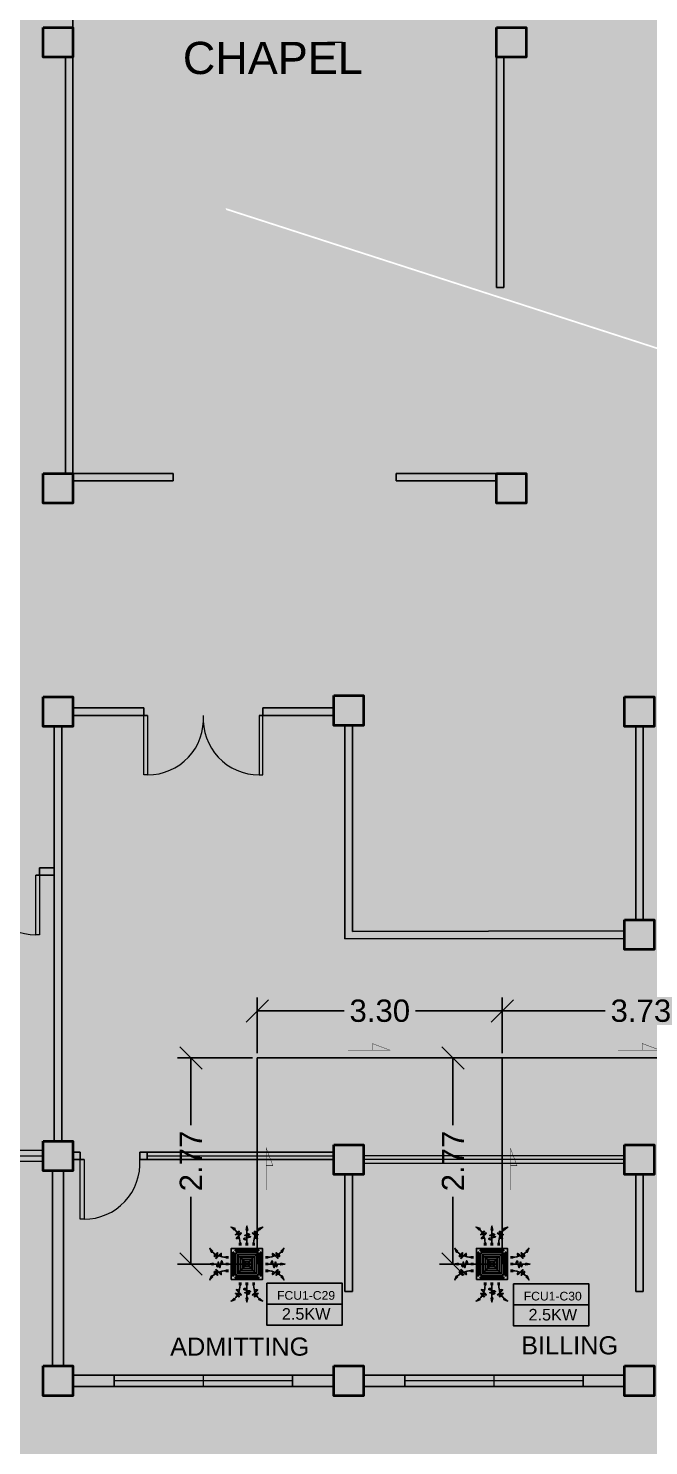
# Model space of a CAD drawing. Header units: millimetres. Extents: x -60 to 576, y -39 to 287.
# Drawn here: x 380.57 to 388.92, y 99.44 to 118.5 of the extents above; entities that cross this region are included whole.
import ezdxf

# ---------------------------------------------------------------- set-up
doc = ezdxf.new("R2010")
doc.units = ezdxf.units.MM
doc.header["$MEASUREMENT"] = 0
for name, color, linetype in [('AIR', 7, 'Continuous'), ('AIR-00', 7, 'Continuous'), ('AIR-01', 7, 'Continuous'), ('AIR-02', 7, 'Continuous'), ('AIR-04', 7, 'Continuous'), ('DRAIN PIPE', 7, 'Continuous'), ('fcu drain', 7, 'Continuous'), ('label', 7, 'Continuous'), ('Legends', 7, 'Continuous'), ('M-AC-TEXT', 7, 'Continuous')]:
    doc.layers.add(name, color=color, linetype=linetype)
doc.styles.add('ar-dim-axis', font='romans.shx', dxfattribs={"width": 0.8})
doc.styles.add('OIP FONT', font='GOTHIC.TTF', dxfattribs={"height": 150})
doc.styles.get("Standard").update_dxf_attribs({"font": 'arial.ttf'})
doc.styles.add('SWISSLT175', font='swissl.ttf', dxfattribs={"height": 0.175})
doc.dimstyles.new('ar-dim-axis', dxfattribs={"dimtxt": 350, "dimasz": 250, "dimexe": 75, "dimexo": 75, "dimgap": 200, "dimtad": 1, "dimdec": 0, "dimzin": 12, "dimdsep": 46, "dimtxsty": 'ar-dim-axis', "dimblk": 'ARCHTICK', "dimcen": 120, "dimclrd": 11, "dimclre": 8, "dimclrt": 4, "dimadec": 0, "dimazin": 3, "dimtm": 1, "dimtfac": 1, "dimtdec": 0, "dimtix": 1, "dimtmove": 2, "dimatfit": 3, "dimldrblk": 'ARCHTICK', "dimfxl": 1, "dimtolj": 1, "dimtzin": 0, "dimarcsym": 1})
doc.dimstyles.new('Copy of dimension', dxfattribs={"dimtxt": 0.3, "dimasz": 0.3, "dimexe": 0.18, "dimexo": 0.0625, "dimgap": 0.09, "dimtad": 0, "dimzin": 0, "dimdsep": 46, "dimtxsty": 'Standard', "dimblk": 'OBLIQUE', "dimcen": 0.09, "dimclrd": 256, "dimclre": 256, "dimclrt": 256, "dimadec": 0, "dimazin": 0, "dimtfac": 1, "dimtofl": 0, "dimtmove": 0, "dimatfit": 3, "dimldrblk": 'OBLIQUE', "dimfxl": 1, "dimtolj": 1, "dimtzin": 0, "dimarcsym": 0})

# ---------------------------------------------------------------- blocks, each defined once
blk = doc.blocks.new('FCU-13000P (CASSETTE SPLIT)')
at = {"layer": 'AIR-00', "ltscale": 3}
for p, q in [((0, 0.523), (0, 1)), ((-0.193, 0.558), (-0.193, 0.487)), ((-0.162, 0.558), (-0.162, 0.487)), ((-0.016, 0.558), (-0.016, 0.487)), ((0.016, 0.558), (0.016, 0.487)), ((0.162, 0.558), (0.162, 0.487)), ((0.193, 0.558), (0.193, 0.487)), ((-0.523, 0), (-1, 0)), ((-0.558, 0.193), (-0.487, 0.193)), ((-0.558, 0.162), (-0.487, 0.162)), ((-0.558, 0.016), (-0.487, 0.016)), ((0.558, 0.193), (0.487, 0.193)), ((0.558, 0.162), (0.487, 0.162)), ((0.558, 0.016), (0.487, 0.016)), ((0.523, 0), (1, 0)), ((-0.558, -0.016), (-0.487, -0.016)), ((-0.558, -0.162), (-0.487, -0.162)), ((-0.558, -0.193), (-0.487, -0.193)), ((0.558, -0.016), (0.487, -0.016)), ((0.558, -0.162), (0.487, -0.162)), ((0.558, -0.193), (0.487, -0.193)), ((-0.193, -0.558), (-0.193, -0.487)), ((-0.162, -0.558), (-0.162, -0.487)), ((-0.016, -0.558), (-0.016, -0.487)), ((0, -0.523), (0, -1)), ((0.016, -0.558), (0.016, -0.487)), ((0.162, -0.558), (0.162, -0.487)), ((0.193, -0.558), (0.193, -0.487))]:
    blk.add_line(p, q, dxfattribs=at)
at = {"layer": 'AIR-00'}
for p, q in [((0.295, -0.295), (-0.295, 0.295)), ((0.295, 0.295), (-0.295, -0.295))]:
    blk.add_line(p, q, dxfattribs=at)
at = {"layer": 'AIR-00', "ltscale": 3}
for points in [[(-0.335, 0.895), (-0.311, 0.932), (-0.416, 0.973)], [(-0.022, 0.89), (0.022, 0.89), (0, 1)], [(0.335, 0.895), (0.311, 0.932), (0.416, 0.973)], [(-0.895, 0.335), (-0.932, 0.311), (-0.973, 0.416)], [(0.895, 0.335), (0.932, 0.311), (0.973, 0.416)], [(-0.89, 0.022), (-0.89, -0.022), (-1, 0)], [(0.89, 0.022), (0.89, -0.022), (1, 0)], [(-0.895, -0.335), (-0.932, -0.311), (-0.973, -0.416)], [(0.895, -0.335), (0.932, -0.311), (0.973, -0.416)], [(-0.335, -0.895), (-0.311, -0.932), (-0.416, -0.973)], [(-0.022, -0.89), (0.022, -0.89), (0, -1)], [(0.335, -0.895), (0.311, -0.932), (0.416, -0.973)]]:
    blk.add_lwpolyline(points, close=True, dxfattribs=at)
at = {"layer": 'AIR-00'}
for points in [[(-0.323, 0.914, -0.171809), (-0.178, 0.558), (-0.178, 0.522)], [(0.323, 0.914, 0.171809), (0.178, 0.558), (0.178, 0.522)], [(-0.914, 0.323, 0.171809), (-0.558, 0.178), (-0.522, 0.178)], [(0.914, 0.323, -0.171809), (0.558, 0.178), (0.522, 0.178)], [(-0.914, -0.323, -0.171809), (-0.558, -0.178), (-0.522, -0.178)], [(0.914, -0.323, 0.171809), (0.558, -0.178), (0.522, -0.178)], [(-0.323, -0.914, 0.171809), (-0.178, -0.558), (-0.178, -0.522)], [(0.323, -0.914, -0.171809), (0.178, -0.558), (0.178, -0.522)]]:
    blk.add_lwpolyline(points, format="xyb", dxfattribs=at)
for points in [[(-0.26, -0.26), (0.26, -0.26), (0.26, 0.26), (-0.26, 0.26)], [(-0.21, -0.21), (0.21, -0.21), (0.21, 0.21), (-0.21, 0.21)], [(-0.16, -0.16), (0.16, -0.16), (0.16, 0.16), (-0.16, 0.16)], [(-0.11, -0.11), (0.11, -0.11), (0.11, 0.11), (-0.11, 0.11)], [(-0.06, -0.06), (0.06, -0.06), (0.06, 0.06), (-0.06, 0.06)]]:
    blk.add_lwpolyline(points, close=True, dxfattribs=at)
at = {"layer": 'AIR-00', "ltscale": 3}
for points in [[(-0.268, 0.84), (-0.231, 0.852), (-0.134, 0.882), (-0.422, 0.704), (0.005, 0.903), (-0.358, 0.645), (-0.239, 0.678), (-0.199, 0.69)], [(0.268, 0.84), (0.231, 0.852), (0.134, 0.882), (0.422, 0.704), (-0.005, 0.903), (0.358, 0.645), (0.239, 0.678), (0.199, 0.69)], [(-0.84, 0.268), (-0.852, 0.231), (-0.882, 0.134), (-0.704, 0.422), (-0.903, -0.005), (-0.645, 0.358), (-0.678, 0.239), (-0.69, 0.199)], [(0.84, 0.268), (0.852, 0.231), (0.882, 0.134), (0.704, 0.422), (0.903, -0.005), (0.645, 0.358), (0.678, 0.239), (0.69, 0.199)], [(-0.84, -0.268), (-0.852, -0.231), (-0.882, -0.134), (-0.704, -0.422), (-0.903, 0.005), (-0.645, -0.358), (-0.678, -0.239), (-0.69, -0.199)], [(0.84, -0.268), (0.852, -0.231), (0.882, -0.134), (0.704, -0.422), (0.903, 0.005), (0.645, -0.358), (0.678, -0.239), (0.69, -0.199)], [(-0.268, -0.84), (-0.231, -0.852), (-0.134, -0.882), (-0.422, -0.704), (0.005, -0.903), (-0.358, -0.645), (-0.239, -0.678), (-0.199, -0.69)], [(0.268, -0.84), (0.231, -0.852), (0.134, -0.882), (0.422, -0.704), (-0.005, -0.903), (0.358, -0.645), (0.239, -0.678), (0.199, -0.69)]]:
    blk.add_open_spline(points, degree=3, knots=[0.0032834, 0.0032834, 0.0032834, 0.0032834, 0.0712567, 0.1924075, 0.3347111, 0.5062145, 0.5813292, 0.5813292, 0.5813292, 0.5813292], dxfattribs=at)
for points in [[(0, 0.8), (0.077, 0.776), (-0.058, 0.755), (0.098, 0.718), (-0.087, 0.663), (0, 0.631)], [(-0.8, 0), (-0.776, -0.077), (-0.755, 0.058), (-0.718, -0.098), (-0.663, 0.087), (-0.631, 0)], [(0.8, 0), (0.776, -0.077), (0.755, 0.058), (0.718, -0.098), (0.663, 0.087), (0.631, 0)], [(0, -0.8), (0.077, -0.776), (-0.058, -0.755), (0.098, -0.718), (-0.087, -0.663), (0, -0.631)]]:
    blk.add_spline(points, degree=3, dxfattribs=at)
for points in [[(-0.416, 0.973), (-0.335, 0.895), (-0.311, 0.932)], [(0, 1), (-0.022, 0.89), (0.022, 0.89)], [(0.416, 0.973), (0.335, 0.895), (0.311, 0.932)], [(-0.973, 0.416), (-0.895, 0.335), (-0.932, 0.311)], [(0.973, 0.416), (0.895, 0.335), (0.932, 0.311)], [(-1, 0), (-0.89, 0.022), (-0.89, -0.022)], [(1, 0), (0.89, 0.022), (0.89, -0.022)], [(-0.973, -0.416), (-0.895, -0.335), (-0.932, -0.311)], [(0.973, -0.416), (0.895, -0.335), (0.932, -0.311)], [(-0.416, -0.973), (-0.335, -0.895), (-0.311, -0.932)], [(0, -1), (-0.022, -0.89), (0.022, -0.89)], [(0.416, -0.973), (0.335, -0.895), (0.311, -0.932)]]:
    blk.add_solid(points, dxfattribs=at)
at = {"layer": 'AIR-01'}
for points in [[(-0.373, 0.31), (-0.348, 0.31), (-0.348, -0.31), (-0.373, -0.31)], [(-0.31, 0.372), (0.31, 0.372), (0.31, 0.348), (-0.31, 0.348)], [(0.372, 0.31), (0.348, 0.31), (0.348, -0.31), (0.372, -0.31)], [(-0.31, -0.373), (0.31, -0.373), (0.31, -0.348), (-0.31, -0.348)]]:
    blk.add_lwpolyline(points, close=True, dxfattribs=at)
at = {"layer": 'AIR-02'}
blk.add_lwpolyline([(-0.26, -0.31), (0.26, -0.31, 0.414214), (0.31, -0.26), (0.31, 0.26, 0.414214), (0.26, 0.31), (-0.26, 0.31, 0.414214), (-0.31, 0.26), (-0.31, -0.26, 0.414214)], format="xyb", close=True, dxfattribs=at)
at = {"layer": 'AIR-04'}
blk.add_lwpolyline([(-0.41, -0.41), (0.41, -0.41), (0.41, 0.41), (-0.41, 0.41)], close=True, dxfattribs=at)
blk = doc.blocks.new('_ARCHTICK')
at = {"color": 0, "linetype": 'ByBlock', "const_width": 0.15}
blk.add_lwpolyline([(-0.5, -0.5), (0.5, 0.5)], dxfattribs=at)
blk = doc.blocks.new('_Oblique')
at = {"color": 0, "linetype": 'ByBlock', "lineweight": -2}
blk.add_line((-0.5, -0.5), (0.5, 0.5), dxfattribs=at)
blk = doc.blocks.new('*D170')
at = {"lineweight": -2, "transparency": 16777216}
for p, q in [((383.592, 104.657), (382.581, 104.657)), ((382.761, 104.657), (382.761, 103.753)), ((382.761, 101.884), (382.761, 102.788)), ((383.592, 101.884), (382.581, 101.884))]:
    blk.add_line(p, q, dxfattribs=at)
at = {"layer": 'Defpoints', "color": 0, "transparency": 16777216}
for p in [(382.761, 104.657), (383.655, 104.657), (383.655, 101.884)]:
    blk.add_point(p, dxfattribs=at)
at = {"lineweight": -2, "transparency": 16777216, "xscale": 0.3, "yscale": 0.3, "zscale": 0.3}
for p, rotation in [((382.761, 104.657), 90), ((382.761, 101.884), 270)]:
    blk.add_blockref('_Oblique', p, dxfattribs=dict(at, rotation=rotation))
at = {"transparency": 16777216, "insert": (382.761, 103.27), "char_height": 0.3, "attachment_point": 5, "rotation": 90}
blk.add_mtext('\\A1;2.77', dxfattribs=at)
blk = doc.blocks.new('*D171')
at = {"lineweight": -2, "transparency": 16777216}
for p, q in [((386.89, 104.657), (386.109, 104.657)), ((386.289, 104.657), (386.289, 103.753)), ((386.289, 101.884), (386.289, 102.788)), ((386.89, 101.884), (386.109, 101.884))]:
    blk.add_line(p, q, dxfattribs=at)
at = {"layer": 'Defpoints', "color": 0, "transparency": 16777216}
for p in [(386.289, 104.657), (386.953, 104.657), (386.953, 101.884)]:
    blk.add_point(p, dxfattribs=at)
at = {"lineweight": -2, "transparency": 16777216, "xscale": 0.3, "yscale": 0.3, "zscale": 0.3}
for p, rotation in [((386.289, 104.657), 90), ((386.289, 101.884), 270)]:
    blk.add_blockref('_Oblique', p, dxfattribs=dict(at, rotation=rotation))
at = {"transparency": 16777216, "insert": (386.289, 103.27), "char_height": 0.3, "attachment_point": 5, "rotation": 90}
blk.add_mtext('\\A1;2.77', dxfattribs=at)
blk = doc.blocks.new('*D173')
at = {"lineweight": -2, "transparency": 16777216}
for p, q in [((383.655, 104.719), (383.655, 105.469)), ((386.953, 104.719), (386.953, 105.469)), ((383.655, 105.289), (384.825, 105.289)), ((386.953, 105.289), (385.783, 105.289))]:
    blk.add_line(p, q, dxfattribs=at)
at = {"layer": 'Defpoints', "color": 0, "transparency": 16777216}
for p in [(386.953, 105.289), (383.655, 104.657), (386.953, 104.657)]:
    blk.add_point(p, dxfattribs=at)
at = {"lineweight": -2, "transparency": 16777216, "xscale": 0.3, "yscale": 0.3, "zscale": 0.3, "rotation": 180}
blk.add_blockref('_Oblique', (383.655, 105.289), dxfattribs=at)
at = {"lineweight": -2, "transparency": 16777216, "xscale": 0.3, "yscale": 0.3, "zscale": 0.3}
blk.add_blockref('_Oblique', (386.953, 105.289), dxfattribs=at)
at = {"transparency": 16777216, "insert": (385.304, 105.289), "char_height": 0.3, "attachment_point": 5}
blk.add_mtext('\\A1;3.30', dxfattribs=at)
blk = doc.blocks.new('*D174')
at = {"lineweight": -2, "transparency": 16777216}
for p, q in [((386.953, 104.719), (386.953, 105.469)), ((390.682, 104.719), (390.682, 105.469)), ((386.953, 105.289), (388.338, 105.289)), ((390.682, 105.289), (389.297, 105.289))]:
    blk.add_line(p, q, dxfattribs=at)
at = {"layer": 'Defpoints', "color": 0, "transparency": 16777216}
for p in [(390.682, 105.289), (386.953, 104.657), (390.682, 104.657)]:
    blk.add_point(p, dxfattribs=at)
at = {"lineweight": -2, "transparency": 16777216, "xscale": 0.3, "yscale": 0.3, "zscale": 0.3, "rotation": 180}
blk.add_blockref('_Oblique', (386.953, 105.289), dxfattribs=at)
at = {"lineweight": -2, "transparency": 16777216, "xscale": 0.3, "yscale": 0.3, "zscale": 0.3}
blk.add_blockref('_Oblique', (390.682, 105.289), dxfattribs=at)
at = {"transparency": 16777216, "insert": (388.818, 105.289), "char_height": 0.3, "attachment_point": 5}
blk.add_mtext('\\A1;3.73', dxfattribs=at)

msp = doc.modelspace()

# ---------------------------------------------------------------- linework, layer by layer
at = {"color": 8, "lineweight": 25}
for p, q in [((381.173, 122.84), (381.173, 112.515)), ((381.073, 112.515), (381.073, 118.115)), ((386.873, 115.015), (386.873, 118.115)), ((386.973, 115.015), (386.973, 118.115)), ((386.973, 115.015), (386.873, 115.015)), ((381.173, 112.515), (382.523, 112.515)), ((382.523, 112.415), (382.523, 112.515)), ((385.523, 112.515), (386.873, 112.515)), ((385.523, 112.415), (385.523, 112.515)), ((381.173, 112.415), (382.523, 112.415)), ((385.523, 112.415), (386.873, 112.415)), ((388.748, 109.113), (388.748, 106.513)), ((388.848, 109.113), (388.848, 106.513))]:
    msp.add_line(p, q, dxfattribs=at)
at = {"color": 8, "lineweight": 9}
msp.add_line((384.601, 118.315), (384.801, 118.315), dxfattribs=at)
at = {"color": 8, "linetype": 'ByBlock', "lineweight": 25}
for p, q in [((381.173, 109.363), (382.129, 109.363)), ((381.173, 109.263), (382.179, 109.263)), ((382.129, 109.263), (382.129, 109.363)), ((383.679, 109.263), (384.685, 109.263)), ((383.729, 109.363), (384.685, 109.363)), ((383.729, 109.263), (383.729, 109.363)), ((380.923, 109.113), (380.923, 103.538)), ((381.023, 109.113), (381.023, 103.538)), ((384.835, 109.128), (384.835, 106.258)), ((384.935, 109.128), (384.935, 106.358)), ((380.723, 107.213), (380.923, 107.213)), ((380.723, 107.113), (380.723, 107.213)), ((380.673, 107.113), (380.923, 107.113)), ((388.598, 106.363), (384.935, 106.358)), ((388.598, 106.263), (384.835, 106.258)), ((381.173, 103.388), (381.273, 103.388)), ((381.273, 103.288), (381.273, 103.388)), ((382.073, 103.388), (384.685, 103.388)), ((382.073, 103.288), (382.073, 103.388)), ((382.073, 103.388), (382.173, 103.388)), ((380.898, 100.513), (380.898, 103.138)), ((381.048, 100.513), (381.048, 103.138)), ((381.173, 103.288), (381.323, 103.288)), ((382.073, 103.288), (384.685, 103.288)), ((384.835, 103.088), (384.835, 101.513)), ((384.935, 103.088), (384.935, 101.513)), ((388.748, 103.088), (388.748, 101.513)), ((388.848, 103.088), (388.848, 101.513)), ((384.935, 101.513), (384.835, 101.513)), ((388.848, 101.513), (388.748, 101.513)), ((384.685, 100.388), (381.173, 100.388)), ((384.685, 100.388), (382.823, 100.388)), ((388.598, 100.388), (385.085, 100.388)), ((388.598, 100.388), (385.085, 100.388)), ((384.685, 100.238), (381.173, 100.238)), ((388.598, 100.238), (385.085, 100.238)), ((388.598, 100.238), (385.085, 100.238)), ((385.085, 100.238), (388.598, 100.238))]:
    msp.add_line(p, q, dxfattribs=at)
at = {"color": 8, "linetype": 'ByBlock', "lineweight": 9}
for p, q in [((380.773, 107.113), (380.673, 107.113)), ((380.773, 103.413), (377.423, 103.413)), ((377.423, 103.338), (380.773, 103.338)), ((382.173, 103.388), (382.173, 103.288)), ((382.173, 103.338), (384.685, 103.338)), ((388.598, 103.338), (385.085, 103.338)), ((380.773, 103.263), (377.423, 103.263)), ((388.598, 103.288), (385.085, 103.288)), ((388.598, 103.238), (385.085, 103.238)), ((384.129, 100.388), (381.729, 100.388)), ((381.729, 100.388), (381.729, 100.238)), ((384.129, 100.313), (381.729, 100.313)), ((382.929, 100.238), (382.929, 100.388)), ((384.129, 100.238), (384.129, 100.388)), ((388.042, 100.388), (385.642, 100.388)), ((385.642, 100.388), (385.642, 100.238)), ((388.042, 100.313), (385.642, 100.313)), ((386.842, 100.238), (386.842, 100.388)), ((388.042, 100.238), (388.042, 100.388)), ((382.929, 100.238), (384.129, 100.238)), ((386.842, 100.238), (388.042, 100.238))]:
    msp.add_line(p, q, dxfattribs=at)
at = {"color": 8, "lineweight": 35}
msp.add_lwpolyline([(380.773, 118.515), (381.173, 118.515), (381.173, 118.115), (380.773, 118.115)], close=True, dxfattribs=at)
at = {"color": 8, "linetype": 'ByBlock', "lineweight": 35}
for points in [[(386.873, 118.515), (387.273, 118.515), (387.273, 118.115), (386.873, 118.115)], [(380.773, 112.515), (381.173, 112.515), (381.173, 112.115), (380.773, 112.115)], [(386.873, 112.515), (387.273, 112.515), (387.273, 112.115), (386.873, 112.115)], [(380.773, 109.513), (381.173, 109.513), (381.173, 109.113), (380.773, 109.113)], [(384.685, 109.528), (385.085, 109.528), (385.085, 109.128), (384.685, 109.128)], [(388.598, 109.513), (388.998, 109.513), (388.998, 109.113), (388.598, 109.113)], [(388.598, 106.513), (388.998, 106.513), (388.998, 106.113), (388.598, 106.113)], [(380.773, 103.538), (381.173, 103.538), (381.173, 103.138), (380.773, 103.138)], [(384.685, 103.488), (385.085, 103.488), (385.085, 103.088), (384.685, 103.088)], [(388.598, 103.488), (388.998, 103.488), (388.998, 103.088), (388.598, 103.088)], [(380.773, 100.513), (381.173, 100.513), (381.173, 100.113), (380.773, 100.113)], [(384.685, 100.513), (385.085, 100.513), (385.085, 100.113), (384.685, 100.113)], [(388.598, 100.513), (388.998, 100.513), (388.998, 100.113), (388.598, 100.113)]]:
    msp.add_lwpolyline(points, close=True, dxfattribs=at)
at = {"color": 8, "linetype": 'ByBlock', "lineweight": 9}
for points in [[(380.773, 109.513), (381.173, 109.513), (381.173, 109.113), (380.773, 109.113)], [(384.685, 109.528), (385.085, 109.528), (385.085, 109.128), (384.685, 109.128)]]:
    msp.add_lwpolyline(points, close=True, dxfattribs=at)
at = {"color": 8, "lineweight": 13, "ltscale": 0.03}
for points in [[(382.129, 109.263), (382.179, 109.263), (382.179, 108.463), (382.129, 108.463)], [(383.729, 109.263), (383.679, 109.263), (383.679, 108.463), (383.729, 108.463)], [(380.673, 107.113), (380.723, 107.113), (380.723, 106.313), (380.673, 106.313)], [(381.273, 103.288), (381.323, 103.288), (381.323, 102.488), (381.273, 102.488)]]:
    msp.add_lwpolyline(points, close=True, dxfattribs=at)
at = {"color": 8, "lineweight": 9}
for points in [[(382.173, 103.388), (384.685, 103.388), (384.685, 103.288), (382.173, 103.288)], [(381.729, 100.388), (384.129, 100.388), (384.129, 100.238), (381.729, 100.238)], [(385.642, 100.388), (388.042, 100.388), (388.042, 100.238), (385.642, 100.238)]]:
    msp.add_lwpolyline(points, close=True, dxfattribs=at)
at = {"color": 8, "lineweight": 13, "ltscale": 0.03}
for centre, start, end in [((382.179, 109.214), 270, 3.6952), ((383.679, 109.214), 176.3048, 270), ((380.673, 107.064), 176.3048, 270), ((381.323, 103.239), 270, 3.6952)]:
    msp.add_arc(centre, 0.752, start, end, dxfattribs=at)
at = {"layer": 'DRAIN PIPE', "color": 7, "linetype": 'Continuous', "const_width": 0.005}
for points in [[(384.878, 104.761), (385.439, 104.761), (385.204, 104.849), (385.204, 104.761)], [(388.512, 104.761), (389.072, 104.761), (388.837, 104.849), (388.837, 104.761)], [(383.776, 102.882), (383.776, 103.442), (383.865, 103.207), (383.776, 103.207)], [(387.062, 102.882), (387.062, 103.442), (387.151, 103.207), (387.062, 103.207)]]:
    msp.add_lwpolyline(points, dxfattribs=at)
at = {"layer": 'fcu drain', "linetype": 'Continuous'}
for p, q in [((395.226, 104.657), (383.655, 104.657)), ((383.655, 101.884), (383.655, 104.657)), ((386.953, 101.884), (386.953, 104.657))]:
    msp.add_line(p, q, dxfattribs=at)
at = {"layer": 'Legends', "linetype": 'Continuous', "lineweight": 25}
for p, q in [((383.785, 101.345), (384.797, 101.345)), ((387.104, 101.335), (388.117, 101.335))]:
    msp.add_line(p, q, dxfattribs=at)
at = {"layer": 'Legends'}
for points in [[(383.785, 101.629), (384.797, 101.629), (384.797, 101.061), (383.785, 101.061)], [(387.104, 101.619), (388.117, 101.619), (388.117, 101.051), (387.104, 101.051)]]:
    msp.add_lwpolyline(points, close=True, dxfattribs=at)

# ---------------------------------------------------------------- block references
at = {"layer": 'AIR', "xscale": 0.5113536813550488, "yscale": 0.5113536813550488, "zscale": 0.5113536813550488}
for p in [(383.515, 101.884), (386.813, 101.884)]:
    msp.add_blockref('FCU-13000P (CASSETTE SPLIT)', p, dxfattribs=at)

# ---------------------------------------------------------------- texts
at = {"layer": 'label', "color": 8, "linetype": 'ByBlock', "lineweight": 9, "ltscale": 0.4, "attachment_point": 5, "line_spacing_factor": 0.9, "style": 'SWISSLT175'}
for s, insert, char_height in [('CHAPEL', (383.864, 118.101), 0.4334), ('ADMITTING', (383.418, 100.772), 0.2437), ('BILLING', (387.859, 100.789), 0.2437)]:
    msp.add_mtext(s, dxfattribs=dict(at, insert=insert, char_height=char_height))
at = {"layer": 'Legends', "linetype": 'Continuous', "lineweight": 25, "attachment_point": 1}
for s, width, insert, char_height in [('FCU1-C29', 0.44811, (383.921, 101.521), 0.117), ('FCU1-C30', 0.44811, (387.241, 101.511), 0.117), ('2.5KW', 0.23674, (383.986, 101.291), 0.156), ('2.5KW', 0.23674, (387.306, 101.281), 0.156)]:
    msp.add_mtext_dynamic_manual_height_columns(s, width=width, gutter_width=1.011, heights=[0], dxfattribs=dict(at, insert=insert, char_height=char_height))

# ---------------------------------------------------------------- dimensions: what is measured, and where the dimension line sits
for base, p1, p2, picture, middle in [((386.953, 105.289), (383.655, 104.657), (386.953, 104.657), '*D173', (385.304, 105.289)), ((390.682, 105.289), (386.953, 104.657), (390.682, 104.657), '*D174', (388.818, 105.289))]:
    dim = msp.add_linear_dim(base=base, p1=p1, p2=p2, dimstyle='Copy of dimension')
    dim.commit()
    dim.dimension.update_dxf_attribs({"geometry": picture, "text_midpoint": middle})
for base, p1, p2, picture, middle in [((382.761, 104.657), (383.655, 101.884), (383.655, 104.657), '*D170', (382.761, 103.27)), ((386.289, 104.657), (386.953, 101.884), (386.953, 104.657), '*D171', (386.289, 103.27))]:
    dim = msp.add_linear_dim(base=base, p1=p1, p2=p2, angle=90, dimstyle='Copy of dimension')
    dim.commit()
    dim.dimension.update_dxf_attribs({"geometry": picture, "text_midpoint": middle})

# ---------------------------------------------------------------- leaders
at = {"layer": 'M-AC-TEXT', "annotation_type": 0, "has_hookline": 1, "text_width": 1.46}
for points, hookline_direction in [([(368.185, 115.989), (368.312, 116.237), (368.688, 116.238)], 0), ([(259.048, 107.921), (259.174, 108.169), (259.55, 108.17)], 0), ([(265.042, 107.907), (265.169, 108.155), (265.545, 108.156)], 0), ([(368.224, 107.474), (368.35, 107.722), (368.726, 107.723)], 0), ([(374.204, 107.475), (374.33, 107.723), (374.706, 107.725)], 0), ([(251.891, 106.794), (252.017, 107.042), (252.393, 107.043)], 0), ([(361.077, 106.347), (361.204, 106.595), (361.58, 106.596)], 0), ([(178.877, 105.216), (179.004, 105.464), (179.38, 105.465)], 0), ([(395.221, 100.371), (395.094, 100.619), (394.718, 100.62)], 1), ([(256.113, 138.209), (256.239, 137.961), (256.615, 137.962)], 0), ([(271.741, 138.228), (271.868, 137.98), (272.244, 137.981)], 0), ([(251.894, 135.502), (252.02, 135.254), (252.396, 135.256)], 0), ([(361.073, 135.056), (361.2, 134.808), (361.576, 134.809)], 0), ([(251.947, 129.352), (252.073, 129.104), (252.449, 129.105)], 0), ([(263.974, 114.479), (264.101, 114.231), (264.477, 114.232)], 0), ([(251.885, 106.727), (252.012, 106.479), (252.388, 106.48)], 0), ([(361.079, 106.28), (361.205, 106.032), (361.581, 106.033)], 0)]:
    msp.add_leader(points, dimstyle='ar-dim-axis', override={"dimtxt": 150, "dimasz": 150, "dimgap": 200, "dimtad": 0, "dimtih": 1, "dimtoh": 1, "dimtxsty": 'OIP FONT', "dimclrd": 256, "dimclre": 256, "dimclrt": 256, "dimfxl": 0.2, "dimfxlon": 1, "dimlwd": 65535, "dimlwe": 65535}, dxfattribs=dict(at, hookline_direction=hookline_direction))

doc.saveas('drawing.dxf')
